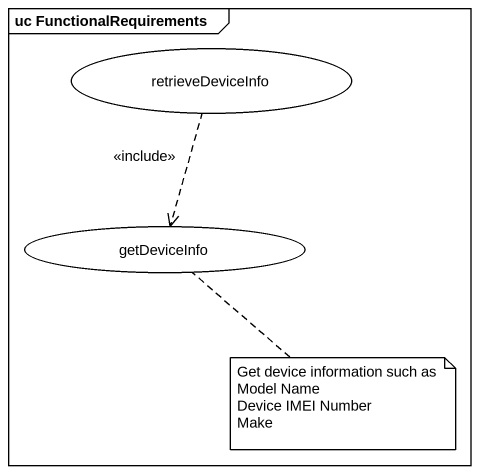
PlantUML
@startuml
mainframe uc FunctionalRequirements
usecase retrieveDeviceInfo
usecase getDeviceInfo
retrieveDeviceInfo ..> getDeviceInfo : <<include>>
note bottom of getDeviceInfo
  Get device information such as
  Model Name
  Device IMEI Number
  Make
end note
@enduml
